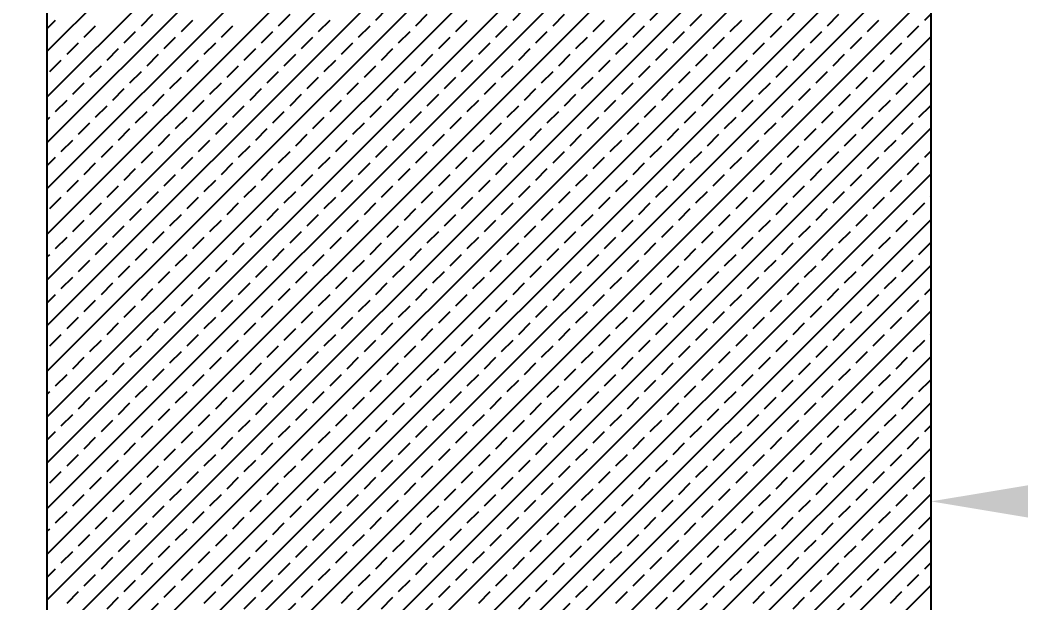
# Model space of a CAD drawing. Header units: millimetres. Extents: x 41784 to 43191, y -4854 to -4504.
# Drawn here: x 42356.5 to 42379.71, y -4720.24 to -4706.72 of the extents above; entities that cross this region are included whole.
import ezdxf

# ---------------------------------------------------------------- set-up
doc = ezdxf.new("R2010")
doc.units = ezdxf.units.MM
doc.header["$MEASUREMENT"] = 0
doc.header["$PDMODE"] = 3
doc.header["$PDSIZE"] = 0.3125
doc.layers.get('Defpoints').update_dxf_attribs({"linetype": 'CONTINUOUS'})
doc.layers.add('Dimension', color=3, linetype='CONTINUOUS', lineweight=5)
doc.layers.add('FPC', color=3, linetype='CONTINUOUS')
doc.layers.add('ITO', color=3, linetype='CONTINUOUS')
doc.styles.add('Arial', font='arial.ttf', dxfattribs={"height": 2.5})
doc.styles.add('STYLE1', font='kaiu.ttf', dxfattribs={"bigfont": 'hztxt.shx'})
doc.dimstyles.new('ISO-25$0', dxfattribs={"dimtxt": 5, "dimasz": 2.5, "dimexe": 0.8, "dimexo": 0.8, "dimtad": 1, "dimzin": 1, "dimdsep": 46, "dimtxsty": 'Arial', "dimcen": 0, "dimclrd": 256, "dimclre": 256, "dimadec": 0, "dimazin": 0, "dimtfac": 1, "dimtofl": 0, "dimtmove": 0, "dimatfit": 3, "dimfxl": 1, "dimtolj": 1, "dimlwd": 13, "dimlwe": 13, "dimarcsym": 0})

# ---------------------------------------------------------------- blocks, each defined once
blk = doc.blocks.new('*D247')
at = {"layer": 'Defpoints', "color": 0}
for p in [(42345.55, -4676.482), (42339.948, -4749.482), (42357.42, -4749.482)]:
    blk.add_point(p, dxfattribs=at)
at = {"layer": 'Dimension', "lineweight": 13}
for p, q in [((42344.925, -4676.482), (42338.698, -4676.482)), ((42339.948, -4678.982), (42339.948, -4746.982)), ((42356.795, -4749.482), (42338.698, -4749.482))]:
    blk.add_line(p, q, dxfattribs=at)
at = {"layer": 'Dimension'}
for points in [[(42339.532, -4678.982), (42340.365, -4678.982), (42339.948, -4676.482)], [(42339.532, -4746.982), (42340.365, -4746.982), (42339.948, -4749.482)]]:
    blk.add_solid(points, dxfattribs=at)
at = {"layer": 'Dimension', "color": 0, "insert": (42336.271, -4712.982), "char_height": 5, "attachment_point": 5, "rotation": 90, "style": 'STYLE1'}
blk.add_mtext('\\A1;73±0,3', dxfattribs=at)
blk = doc.blocks.new('*D248')
at = {"layer": 'Defpoints', "color": 0}
for p in [(42400.99, -4676.482), (42377.62, -4688.582), (42400.99, -4717.882)]:
    blk.add_point(p, dxfattribs=at)
at = {"layer": 'Dimension', "lineweight": 13}
for p, q in [((42400.99, -4677.107), (42400.99, -4719.132)), ((42377.62, -4689.207), (42377.62, -4719.132)), ((42380.12, -4717.882), (42398.49, -4717.882)), ((42400.99, -4717.882), (42435.735, -4717.882))]:
    blk.add_line(p, q, dxfattribs=at)
at = {"layer": 'Dimension'}
for points in [[(42380.12, -4717.466), (42380.12, -4718.299), (42377.62, -4717.882)], [(42398.49, -4717.466), (42398.49, -4718.299), (42400.99, -4717.882)]]:
    blk.add_solid(points, dxfattribs=at)
at = {"layer": 'Dimension', "color": 0, "insert": (42419.613, -4714.205), "char_height": 5, "attachment_point": 5, "style": 'STYLE1'}
blk.add_mtext('\\A1;23,37±0,3', dxfattribs=at)

msp = doc.modelspace()

# ---------------------------------------------------------------- linework, layer by layer
at = {"layer": 'FPC', "color": 30}
msp.add_lwpolyline([(42357.42, -4749.482), (42377.32, -4749.482, 0.414214), (42377.62, -4749.182), (42377.62, -4688.582, -0.414214), (42378.02, -4688.182), (42393.53, -4688.182, 0.414214), (42394.03, -4687.682), (42394.03, -4679.382, 0.414214), (42393.53, -4678.882), (42387.457, -4678.882, -0.414214), (42386.957, -4678.382), (42386.957, -4673.762), (42359.595, -4673.762), (42359.595, -4678.482, -0.414214), (42359.195, -4678.882), (42357.52, -4678.882, 0.414214), (42357.12, -4679.282), (42357.12, -4749.182, 0.414214)], format="xyb", close=True, dxfattribs=at)
at = {"layer": 'ITO', "color": 252, "true_color": 0x939598}
for p, q in [((42357.12, -4708.507), (42386.745, -4678.882)), ((42357.12, -4709.567), (42377.62, -4689.067)), ((42357.12, -4710.628), (42377.62, -4690.128)), ((42357.12, -4711.689), (42377.62, -4691.189)), ((42357.12, -4712.749), (42377.62, -4692.249)), ((42357.12, -4713.81), (42377.62, -4693.31)), ((42357.12, -4714.871), (42377.62, -4694.371)), ((42357.12, -4715.931), (42377.62, -4695.431)), ((42357.12, -4716.992), (42377.62, -4696.492)), ((42357.12, -4707.446), (42367.069, -4697.498)), ((42357.12, -4718.053), (42377.62, -4697.553)), ((42357.12, -4719.113), (42377.62, -4698.613)), ((42357.12, -4720.174), (42377.62, -4699.674)), ((42357.12, -4721.235), (42377.62, -4700.735)), ((42357.12, -4722.295), (42377.62, -4701.795)), ((42357.12, -4723.356), (42377.62, -4702.856)), ((42357.12, -4724.417), (42377.62, -4703.917)), ((42357.12, -4725.477), (42377.62, -4704.977)), ((42357.12, -4726.538), (42377.62, -4706.038)), ((42359.31, -4706.848), (42359.575, -4706.583)), ((42362.492, -4706.848), (42362.757, -4706.583)), ((42364.746, -4706.715), (42365.011, -4706.45)), ((42365.674, -4706.848), (42365.939, -4706.583)), ((42367.928, -4706.715), (42368.193, -4706.45)), ((42368.856, -4706.848), (42369.121, -4706.583)), ((42371.11, -4706.715), (42371.375, -4706.45)), ((42372.038, -4706.848), (42372.303, -4706.583)), ((42374.292, -4706.715), (42374.557, -4706.45)), ((42375.22, -4706.848), (42375.485, -4706.583)), ((42377.474, -4706.715), (42377.62, -4706.568)), ((42357.12, -4706.916), (42357.321, -4706.715)), ((42357.984, -4707.113), (42358.249, -4706.848)), ((42360.238, -4706.98), (42360.503, -4706.715)), ((42361.166, -4707.113), (42361.431, -4706.848)), ((42363.42, -4706.98), (42363.685, -4706.715)), ((42364.348, -4707.113), (42364.613, -4706.848)), ((42366.602, -4706.98), (42366.867, -4706.715)), ((42367.53, -4707.113), (42367.795, -4706.848)), ((42369.784, -4706.98), (42370.049, -4706.715)), ((42370.712, -4707.113), (42370.977, -4706.848)), ((42372.966, -4706.98), (42373.231, -4706.715)), ((42373.894, -4707.113), (42374.159, -4706.848)), ((42376.148, -4706.98), (42376.413, -4706.715)), ((42377.076, -4707.113), (42377.341, -4706.848)), ((42357.12, -4727.599), (42377.62, -4707.099)), ((42358.912, -4707.245), (42359.177, -4706.98)), ((42359.84, -4707.378), (42360.105, -4707.113)), ((42362.094, -4707.245), (42362.359, -4706.98)), ((42363.022, -4707.378), (42363.287, -4707.113)), ((42365.276, -4707.245), (42365.541, -4706.98)), ((42366.204, -4707.378), (42366.469, -4707.113)), ((42368.458, -4707.245), (42368.723, -4706.98)), ((42369.386, -4707.378), (42369.651, -4707.113)), ((42371.64, -4707.245), (42371.905, -4706.98)), ((42372.568, -4707.378), (42372.833, -4707.113)), ((42374.822, -4707.245), (42375.087, -4706.98)), ((42375.75, -4707.378), (42376.015, -4707.113)), ((42357.586, -4707.511), (42357.851, -4707.245)), ((42360.768, -4707.511), (42361.033, -4707.245)), ((42363.95, -4707.511), (42364.215, -4707.245)), ((42367.132, -4707.511), (42367.397, -4707.245)), ((42370.314, -4707.511), (42370.579, -4707.245)), ((42373.496, -4707.511), (42373.761, -4707.245)), ((42376.678, -4707.511), (42376.943, -4707.245)), ((42358.514, -4707.643), (42358.779, -4707.378)), ((42359.442, -4707.776), (42359.707, -4707.511)), ((42361.696, -4707.643), (42361.961, -4707.378)), ((42362.624, -4707.776), (42362.889, -4707.511)), ((42364.878, -4707.643), (42365.143, -4707.378)), ((42365.806, -4707.776), (42366.071, -4707.511)), ((42368.06, -4707.643), (42368.325, -4707.378)), ((42368.988, -4707.776), (42369.253, -4707.511)), ((42371.242, -4707.643), (42371.507, -4707.378)), ((42372.17, -4707.776), (42372.435, -4707.511)), ((42374.424, -4707.643), (42374.689, -4707.378)), ((42375.352, -4707.776), (42375.617, -4707.511)), ((42357.188, -4707.908), (42357.454, -4707.643)), ((42358.116, -4708.041), (42358.382, -4707.776)), ((42360.37, -4707.908), (42360.636, -4707.643)), ((42361.298, -4708.041), (42361.564, -4707.776)), ((42363.552, -4707.908), (42363.818, -4707.643)), ((42364.48, -4708.041), (42364.746, -4707.776)), ((42366.734, -4707.908), (42366.999, -4707.643)), ((42367.662, -4708.041), (42367.928, -4707.776)), ((42369.916, -4707.908), (42370.181, -4707.643)), ((42370.844, -4708.041), (42371.11, -4707.776)), ((42373.098, -4707.908), (42373.363, -4707.643)), ((42374.026, -4708.041), (42374.292, -4707.776)), ((42376.28, -4707.908), (42376.545, -4707.643)), ((42377.208, -4708.041), (42377.474, -4707.776)), ((42377.606, -4707.643), (42377.62, -4707.629)), ((42359.045, -4708.174), (42359.31, -4707.908)), ((42359.973, -4708.306), (42360.238, -4708.041)), ((42362.227, -4708.174), (42362.492, -4707.908)), ((42363.155, -4708.306), (42363.42, -4708.041)), ((42365.409, -4708.174), (42365.674, -4707.908)), ((42366.337, -4708.306), (42366.602, -4708.041)), ((42368.59, -4708.174), (42368.856, -4707.908)), ((42369.519, -4708.306), (42369.784, -4708.041)), ((42371.772, -4708.174), (42372.038, -4707.908)), ((42372.701, -4708.306), (42372.966, -4708.041)), ((42374.954, -4708.174), (42375.22, -4707.908)), ((42375.883, -4708.306), (42376.148, -4708.041)), ((42357.12, -4728.659), (42377.62, -4708.159)), ((42357.719, -4708.439), (42357.984, -4708.174)), ((42360.901, -4708.439), (42361.166, -4708.174)), ((42364.083, -4708.439), (42364.348, -4708.174)), ((42367.265, -4708.439), (42367.53, -4708.174)), ((42370.447, -4708.439), (42370.712, -4708.174)), ((42373.629, -4708.439), (42373.894, -4708.174)), ((42376.811, -4708.439), (42377.076, -4708.174)), ((42358.647, -4708.571), (42358.912, -4708.306)), ((42359.575, -4708.704), (42359.84, -4708.439)), ((42361.829, -4708.571), (42362.094, -4708.306)), ((42362.757, -4708.704), (42363.022, -4708.439)), ((42365.011, -4708.571), (42365.276, -4708.306)), ((42365.939, -4708.704), (42366.204, -4708.439)), ((42368.193, -4708.571), (42368.458, -4708.306)), ((42369.121, -4708.704), (42369.386, -4708.439)), ((42371.375, -4708.571), (42371.64, -4708.306)), ((42372.303, -4708.704), (42372.568, -4708.439)), ((42374.557, -4708.571), (42374.822, -4708.306)), ((42375.485, -4708.704), (42375.75, -4708.439)), ((42357.321, -4708.836), (42357.586, -4708.571)), ((42358.249, -4708.969), (42358.514, -4708.704)), ((42360.503, -4708.836), (42360.768, -4708.571)), ((42361.431, -4708.969), (42361.696, -4708.704)), ((42363.685, -4708.836), (42363.95, -4708.571)), ((42364.613, -4708.969), (42364.878, -4708.704)), ((42366.867, -4708.836), (42367.132, -4708.571)), ((42367.795, -4708.969), (42368.06, -4708.704)), ((42370.049, -4708.836), (42370.314, -4708.571)), ((42370.977, -4708.969), (42371.242, -4708.704)), ((42373.231, -4708.836), (42373.496, -4708.571)), ((42374.159, -4708.969), (42374.424, -4708.704)), ((42376.413, -4708.836), (42376.678, -4708.571)), ((42377.341, -4708.969), (42377.606, -4708.704)), ((42357.12, -4709.037), (42357.188, -4708.969)), ((42359.177, -4709.102), (42359.442, -4708.836)), ((42360.105, -4709.234), (42360.37, -4708.969)), ((42362.359, -4709.102), (42362.624, -4708.836)), ((42363.287, -4709.234), (42363.552, -4708.969)), ((42365.541, -4709.102), (42365.806, -4708.836)), ((42366.469, -4709.234), (42366.734, -4708.969)), ((42368.723, -4709.102), (42368.988, -4708.836)), ((42369.651, -4709.234), (42369.916, -4708.969)), ((42371.905, -4709.102), (42372.17, -4708.836)), ((42372.833, -4709.234), (42373.098, -4708.969)), ((42375.087, -4709.102), (42375.352, -4708.836)), ((42376.015, -4709.234), (42376.28, -4708.969)), ((42357.851, -4709.367), (42358.116, -4709.102)), ((42361.033, -4709.367), (42361.298, -4709.102)), ((42364.215, -4709.367), (42364.48, -4709.102)), ((42367.397, -4709.367), (42367.662, -4709.102)), ((42370.579, -4709.367), (42370.844, -4709.102)), ((42373.761, -4709.367), (42374.026, -4709.102)), ((42376.943, -4709.367), (42377.208, -4709.102)), ((42357.12, -4729.72), (42377.62, -4709.22)), ((42358.779, -4709.499), (42359.045, -4709.234)), ((42359.707, -4709.632), (42359.973, -4709.367)), ((42361.961, -4709.499), (42362.227, -4709.234)), ((42362.889, -4709.632), (42363.155, -4709.367)), ((42365.143, -4709.499), (42365.409, -4709.234)), ((42366.071, -4709.632), (42366.337, -4709.367)), ((42368.325, -4709.499), (42368.59, -4709.234)), ((42369.253, -4709.632), (42369.519, -4709.367)), ((42371.507, -4709.499), (42371.772, -4709.234)), ((42372.435, -4709.632), (42372.701, -4709.367)), ((42374.689, -4709.499), (42374.954, -4709.234)), ((42375.617, -4709.632), (42375.883, -4709.367)), ((42357.454, -4709.765), (42357.719, -4709.499)), ((42358.382, -4709.897), (42358.647, -4709.632)), ((42360.636, -4709.765), (42360.901, -4709.499)), ((42361.564, -4709.897), (42361.829, -4709.632)), ((42363.818, -4709.765), (42364.083, -4709.499)), ((42364.746, -4709.897), (42365.011, -4709.632)), ((42366.999, -4709.765), (42367.265, -4709.499)), ((42367.928, -4709.897), (42368.193, -4709.632)), ((42370.181, -4709.765), (42370.447, -4709.499)), ((42371.11, -4709.897), (42371.375, -4709.632)), ((42373.363, -4709.765), (42373.629, -4709.499)), ((42374.292, -4709.897), (42374.557, -4709.632)), ((42376.545, -4709.765), (42376.811, -4709.499)), ((42357.12, -4710.098), (42357.321, -4709.897)), ((42359.31, -4710.03), (42359.575, -4709.765)), ((42360.238, -4710.162), (42360.503, -4709.897)), ((42362.492, -4710.03), (42362.757, -4709.765)), ((42363.42, -4710.162), (42363.685, -4709.897)), ((42365.674, -4710.03), (42365.939, -4709.765)), ((42366.602, -4710.162), (42366.867, -4709.897)), ((42368.856, -4710.03), (42369.121, -4709.765)), ((42369.784, -4710.162), (42370.049, -4709.897)), ((42372.038, -4710.03), (42372.303, -4709.765)), ((42372.966, -4710.162), (42373.231, -4709.897)), ((42375.22, -4710.03), (42375.485, -4709.765)), ((42376.148, -4710.162), (42376.413, -4709.897)), ((42377.474, -4709.897), (42377.62, -4709.75)), ((42357.984, -4710.295), (42358.249, -4710.03)), ((42361.166, -4710.295), (42361.431, -4710.03)), ((42364.348, -4710.295), (42364.613, -4710.03)), ((42367.53, -4710.295), (42367.795, -4710.03)), ((42370.712, -4710.295), (42370.977, -4710.03)), ((42373.894, -4710.295), (42374.159, -4710.03)), ((42377.076, -4710.295), (42377.341, -4710.03)), ((42357.12, -4730.781), (42377.62, -4710.281)), ((42358.912, -4710.427), (42359.177, -4710.162)), ((42359.84, -4710.56), (42360.105, -4710.295)), ((42362.094, -4710.427), (42362.359, -4710.162)), ((42363.022, -4710.56), (42363.287, -4710.295)), ((42365.276, -4710.427), (42365.541, -4710.162)), ((42366.204, -4710.56), (42366.469, -4710.295)), ((42368.458, -4710.427), (42368.723, -4710.162)), ((42369.386, -4710.56), (42369.651, -4710.295)), ((42371.64, -4710.427), (42371.905, -4710.162)), ((42372.568, -4710.56), (42372.833, -4710.295)), ((42374.822, -4710.427), (42375.087, -4710.162)), ((42375.75, -4710.56), (42376.015, -4710.295)), ((42357.586, -4710.693), (42357.851, -4710.427)), ((42358.514, -4710.825), (42358.779, -4710.56)), ((42360.768, -4710.693), (42361.033, -4710.427)), ((42361.696, -4710.825), (42361.961, -4710.56)), ((42363.95, -4710.693), (42364.215, -4710.427)), ((42364.878, -4710.825), (42365.143, -4710.56)), ((42367.132, -4710.693), (42367.397, -4710.427)), ((42368.06, -4710.825), (42368.325, -4710.56)), ((42370.314, -4710.693), (42370.579, -4710.427)), ((42371.242, -4710.825), (42371.507, -4710.56)), ((42373.496, -4710.693), (42373.761, -4710.427)), ((42374.424, -4710.825), (42374.689, -4710.56)), ((42376.678, -4710.693), (42376.943, -4710.427)), ((42357.188, -4711.09), (42357.454, -4710.825)), ((42359.442, -4710.958), (42359.707, -4710.693)), ((42360.37, -4711.09), (42360.636, -4710.825)), ((42362.624, -4710.958), (42362.889, -4710.693)), ((42363.552, -4711.09), (42363.818, -4710.825)), ((42365.806, -4710.958), (42366.071, -4710.693)), ((42366.734, -4711.09), (42366.999, -4710.825)), ((42368.988, -4710.958), (42369.253, -4710.693)), ((42369.916, -4711.09), (42370.181, -4710.825)), ((42372.17, -4710.958), (42372.435, -4710.693)), ((42373.098, -4711.09), (42373.363, -4710.825)), ((42375.352, -4710.958), (42375.617, -4710.693)), ((42376.28, -4711.09), (42376.545, -4710.825)), ((42377.606, -4710.825), (42377.62, -4710.811)), ((42358.116, -4711.223), (42358.382, -4710.958)), ((42361.298, -4711.223), (42361.564, -4710.958)), ((42364.48, -4711.223), (42364.746, -4710.958)), ((42367.662, -4711.223), (42367.928, -4710.958)), ((42370.844, -4711.223), (42371.11, -4710.958)), ((42374.026, -4711.223), (42374.292, -4710.958)), ((42377.208, -4711.223), (42377.474, -4710.958)), ((42359.045, -4711.355), (42359.31, -4711.09)), ((42359.973, -4711.488), (42360.238, -4711.223)), ((42362.227, -4711.355), (42362.492, -4711.09)), ((42363.155, -4711.488), (42363.42, -4711.223)), ((42365.409, -4711.355), (42365.674, -4711.09)), ((42366.337, -4711.488), (42366.602, -4711.223)), ((42368.59, -4711.355), (42368.856, -4711.09)), ((42369.519, -4711.488), (42369.784, -4711.223)), ((42371.772, -4711.355), (42372.038, -4711.09)), ((42372.701, -4711.488), (42372.966, -4711.223)), ((42374.954, -4711.355), (42375.22, -4711.09)), ((42375.883, -4711.488), (42376.148, -4711.223)), ((42357.12, -4731.841), (42377.62, -4711.341)), ((42357.719, -4711.621), (42357.984, -4711.355)), ((42358.647, -4711.753), (42358.912, -4711.488)), ((42360.901, -4711.621), (42361.166, -4711.355)), ((42361.829, -4711.753), (42362.094, -4711.488)), ((42364.083, -4711.621), (42364.348, -4711.355)), ((42365.011, -4711.753), (42365.276, -4711.488)), ((42367.265, -4711.621), (42367.53, -4711.355)), ((42368.193, -4711.753), (42368.458, -4711.488)), ((42370.447, -4711.621), (42370.712, -4711.355)), ((42371.375, -4711.753), (42371.64, -4711.488)), ((42373.629, -4711.621), (42373.894, -4711.355)), ((42374.557, -4711.753), (42374.822, -4711.488)), ((42376.811, -4711.621), (42377.076, -4711.355)), ((42357.321, -4712.018), (42357.586, -4711.753)), ((42359.575, -4711.886), (42359.84, -4711.621)), ((42360.503, -4712.018), (42360.768, -4711.753)), ((42362.757, -4711.886), (42363.022, -4711.621)), ((42363.685, -4712.018), (42363.95, -4711.753)), ((42365.939, -4711.886), (42366.204, -4711.621)), ((42366.867, -4712.018), (42367.132, -4711.753)), ((42369.121, -4711.886), (42369.386, -4711.621)), ((42370.049, -4712.018), (42370.314, -4711.753)), ((42372.303, -4711.886), (42372.568, -4711.621)), ((42373.231, -4712.018), (42373.496, -4711.753)), ((42375.485, -4711.886), (42375.75, -4711.621)), ((42376.413, -4712.018), (42376.678, -4711.753)), ((42358.249, -4712.151), (42358.514, -4711.886)), ((42361.431, -4712.151), (42361.696, -4711.886)), ((42364.613, -4712.151), (42364.878, -4711.886)), ((42367.795, -4712.151), (42368.06, -4711.886)), ((42370.977, -4712.151), (42371.242, -4711.886)), ((42374.159, -4712.151), (42374.424, -4711.886)), ((42377.341, -4712.151), (42377.606, -4711.886)), ((42357.12, -4712.219), (42357.188, -4712.151)), ((42359.177, -4712.284), (42359.442, -4712.018)), ((42360.105, -4712.416), (42360.37, -4712.151)), ((42362.359, -4712.284), (42362.624, -4712.018)), ((42363.287, -4712.416), (42363.552, -4712.151)), ((42365.541, -4712.284), (42365.806, -4712.018)), ((42366.469, -4712.416), (42366.734, -4712.151)), ((42368.723, -4712.284), (42368.988, -4712.018)), ((42369.651, -4712.416), (42369.916, -4712.151)), ((42371.905, -4712.284), (42372.17, -4712.018)), ((42372.833, -4712.416), (42373.098, -4712.151)), ((42375.087, -4712.284), (42375.352, -4712.018)), ((42376.015, -4712.416), (42376.28, -4712.151)), ((42357.12, -4732.902), (42377.62, -4712.402)), ((42357.851, -4712.549), (42358.116, -4712.284)), ((42358.779, -4712.681), (42359.045, -4712.416)), ((42361.033, -4712.549), (42361.298, -4712.284)), ((42361.961, -4712.681), (42362.227, -4712.416)), ((42364.215, -4712.549), (42364.48, -4712.284)), ((42365.143, -4712.681), (42365.409, -4712.416)), ((42367.397, -4712.549), (42367.662, -4712.284)), ((42368.325, -4712.681), (42368.59, -4712.416)), ((42370.579, -4712.549), (42370.844, -4712.284)), ((42371.507, -4712.681), (42371.772, -4712.416)), ((42373.761, -4712.549), (42374.026, -4712.284)), ((42374.689, -4712.681), (42374.954, -4712.416)), ((42376.943, -4712.549), (42377.208, -4712.284)), ((42357.454, -4712.946), (42357.719, -4712.681)), ((42359.707, -4712.814), (42359.973, -4712.549)), ((42360.636, -4712.946), (42360.901, -4712.681)), ((42362.889, -4712.814), (42363.155, -4712.549)), ((42363.818, -4712.946), (42364.083, -4712.681)), ((42366.071, -4712.814), (42366.337, -4712.549)), ((42366.999, -4712.946), (42367.265, -4712.681)), ((42369.253, -4712.814), (42369.519, -4712.549)), ((42370.181, -4712.946), (42370.447, -4712.681)), ((42372.435, -4712.814), (42372.701, -4712.549)), ((42373.363, -4712.946), (42373.629, -4712.681)), ((42375.617, -4712.814), (42375.883, -4712.549)), ((42376.545, -4712.946), (42376.811, -4712.681)), ((42358.382, -4713.079), (42358.647, -4712.814)), ((42361.564, -4713.079), (42361.829, -4712.814)), ((42364.746, -4713.079), (42365.011, -4712.814)), ((42367.928, -4713.079), (42368.193, -4712.814)), ((42371.11, -4713.079), (42371.375, -4712.814)), ((42374.292, -4713.079), (42374.557, -4712.814)), ((42357.12, -4713.28), (42357.321, -4713.079)), ((42359.31, -4713.212), (42359.575, -4712.946)), ((42360.238, -4713.344), (42360.503, -4713.079)), ((42362.492, -4713.212), (42362.757, -4712.946)), ((42363.42, -4713.344), (42363.685, -4713.079)), ((42365.674, -4713.212), (42365.939, -4712.946)), ((42366.602, -4713.344), (42366.867, -4713.079)), ((42368.856, -4713.212), (42369.121, -4712.946)), ((42369.784, -4713.344), (42370.049, -4713.079)), ((42372.038, -4713.212), (42372.303, -4712.946)), ((42372.966, -4713.344), (42373.231, -4713.079)), ((42375.22, -4713.212), (42375.485, -4712.946)), ((42376.148, -4713.344), (42376.413, -4713.079)), ((42377.474, -4713.079), (42377.62, -4712.932)), ((42357.984, -4713.477), (42358.249, -4713.212)), ((42358.912, -4713.609), (42359.177, -4713.344)), ((42361.166, -4713.477), (42361.431, -4713.212)), ((42362.094, -4713.609), (42362.359, -4713.344)), ((42364.348, -4713.477), (42364.613, -4713.212)), ((42365.276, -4713.609), (42365.541, -4713.344)), ((42367.53, -4713.477), (42367.795, -4713.212)), ((42368.458, -4713.609), (42368.723, -4713.344)), ((42370.712, -4713.477), (42370.977, -4713.212)), ((42371.64, -4713.609), (42371.905, -4713.344)), ((42373.894, -4713.477), (42374.159, -4713.212)), ((42374.822, -4713.609), (42375.087, -4713.344)), ((42377.076, -4713.477), (42377.341, -4713.212)), ((42357.12, -4733.963), (42377.62, -4713.463)), ((42357.586, -4713.875), (42357.851, -4713.609)), ((42359.84, -4713.742), (42360.105, -4713.477)), ((42360.768, -4713.875), (42361.033, -4713.609)), ((42363.022, -4713.742), (42363.287, -4713.477)), ((42363.95, -4713.875), (42364.215, -4713.609)), ((42366.204, -4713.742), (42366.469, -4713.477)), ((42367.132, -4713.875), (42367.397, -4713.609)), ((42369.386, -4713.742), (42369.651, -4713.477)), ((42370.314, -4713.875), (42370.579, -4713.609)), ((42372.568, -4713.742), (42372.833, -4713.477)), ((42373.496, -4713.875), (42373.761, -4713.609)), ((42375.75, -4713.742), (42376.015, -4713.477)), ((42376.678, -4713.875), (42376.943, -4713.609)), ((42358.514, -4714.007), (42358.779, -4713.742)), ((42361.696, -4714.007), (42361.961, -4713.742)), ((42364.878, -4714.007), (42365.143, -4713.742)), ((42368.06, -4714.007), (42368.325, -4713.742)), ((42371.242, -4714.007), (42371.507, -4713.742)), ((42374.424, -4714.007), (42374.689, -4713.742)), ((42357.188, -4714.272), (42357.454, -4714.007)), ((42359.442, -4714.14), (42359.707, -4713.875)), ((42360.37, -4714.272), (42360.636, -4714.007)), ((42362.624, -4714.14), (42362.889, -4713.875)), ((42363.552, -4714.272), (42363.818, -4714.007)), ((42365.806, -4714.14), (42366.071, -4713.875)), ((42366.734, -4714.272), (42366.999, -4714.007)), ((42368.988, -4714.14), (42369.253, -4713.875)), ((42369.916, -4714.272), (42370.181, -4714.007)), ((42372.17, -4714.14), (42372.435, -4713.875)), ((42373.098, -4714.272), (42373.363, -4714.007)), ((42375.352, -4714.14), (42375.617, -4713.875)), ((42376.28, -4714.272), (42376.545, -4714.007)), ((42377.606, -4714.007), (42377.62, -4713.993)), ((42358.116, -4714.405), (42358.382, -4714.14)), ((42359.045, -4714.537), (42359.31, -4714.272)), ((42361.298, -4714.405), (42361.564, -4714.14)), ((42362.227, -4714.537), (42362.492, -4714.272)), ((42364.48, -4714.405), (42364.746, -4714.14)), ((42365.409, -4714.537), (42365.674, -4714.272)), ((42367.662, -4714.405), (42367.928, -4714.14)), ((42368.59, -4714.537), (42368.856, -4714.272)), ((42370.844, -4714.405), (42371.11, -4714.14)), ((42371.772, -4714.537), (42372.038, -4714.272)), ((42374.026, -4714.405), (42374.292, -4714.14)), ((42374.954, -4714.537), (42375.22, -4714.272)), ((42377.208, -4714.405), (42377.474, -4714.14)), ((42357.12, -4735.023), (42377.62, -4714.523)), ((42357.719, -4714.803), (42357.984, -4714.537)), ((42359.973, -4714.67), (42360.238, -4714.405)), ((42360.901, -4714.803), (42361.166, -4714.537)), ((42363.155, -4714.67), (42363.42, -4714.405)), ((42364.083, -4714.803), (42364.348, -4714.537)), ((42366.337, -4714.67), (42366.602, -4714.405)), ((42367.265, -4714.803), (42367.53, -4714.537)), ((42369.519, -4714.67), (42369.784, -4714.405)), ((42370.447, -4714.803), (42370.712, -4714.537)), ((42372.701, -4714.67), (42372.966, -4714.405)), ((42373.629, -4714.803), (42373.894, -4714.537)), ((42375.883, -4714.67), (42376.148, -4714.405)), ((42376.811, -4714.803), (42377.076, -4714.537)), ((42358.647, -4714.935), (42358.912, -4714.67)), ((42361.829, -4714.935), (42362.094, -4714.67)), ((42365.011, -4714.935), (42365.276, -4714.67)), ((42368.193, -4714.935), (42368.458, -4714.67)), ((42371.375, -4714.935), (42371.64, -4714.67)), ((42374.557, -4714.935), (42374.822, -4714.67)), ((42357.321, -4715.2), (42357.586, -4714.935)), ((42359.575, -4715.068), (42359.84, -4714.803)), ((42360.503, -4715.2), (42360.768, -4714.935)), ((42362.757, -4715.068), (42363.022, -4714.803)), ((42363.685, -4715.2), (42363.95, -4714.935)), ((42365.939, -4715.068), (42366.204, -4714.803)), ((42366.867, -4715.2), (42367.132, -4714.935)), ((42369.121, -4715.068), (42369.386, -4714.803)), ((42370.049, -4715.2), (42370.314, -4714.935)), ((42372.303, -4715.068), (42372.568, -4714.803)), ((42373.231, -4715.2), (42373.496, -4714.935)), ((42375.485, -4715.068), (42375.75, -4714.803)), ((42376.413, -4715.2), (42376.678, -4714.935)), ((42358.249, -4715.333), (42358.514, -4715.068)), ((42359.177, -4715.466), (42359.442, -4715.2)), ((42361.431, -4715.333), (42361.696, -4715.068)), ((42362.359, -4715.466), (42362.624, -4715.2)), ((42364.613, -4715.333), (42364.878, -4715.068)), ((42365.541, -4715.466), (42365.806, -4715.2)), ((42367.795, -4715.333), (42368.06, -4715.068)), ((42368.723, -4715.466), (42368.988, -4715.2)), ((42370.977, -4715.333), (42371.242, -4715.068)), ((42371.905, -4715.466), (42372.17, -4715.2)), ((42374.159, -4715.333), (42374.424, -4715.068)), ((42375.087, -4715.466), (42375.352, -4715.2)), ((42377.341, -4715.333), (42377.606, -4715.068)), ((42357.12, -4715.401), (42357.188, -4715.333)), ((42357.851, -4715.731), (42358.116, -4715.466)), ((42360.105, -4715.598), (42360.37, -4715.333)), ((42361.033, -4715.731), (42361.298, -4715.466)), ((42363.287, -4715.598), (42363.552, -4715.333)), ((42364.215, -4715.731), (42364.48, -4715.466)), ((42366.469, -4715.598), (42366.734, -4715.333)), ((42367.397, -4715.731), (42367.662, -4715.466)), ((42369.651, -4715.598), (42369.916, -4715.333)), ((42370.579, -4715.731), (42370.844, -4715.466)), ((42372.833, -4715.598), (42373.098, -4715.333)), ((42373.761, -4715.731), (42374.026, -4715.466)), ((42376.015, -4715.598), (42376.28, -4715.333)), ((42376.943, -4715.731), (42377.208, -4715.466)), ((42357.12, -4736.084), (42377.62, -4715.584)), ((42358.779, -4715.863), (42359.045, -4715.598)), ((42361.961, -4715.863), (42362.227, -4715.598)), ((42365.143, -4715.863), (42365.409, -4715.598)), ((42368.325, -4715.863), (42368.59, -4715.598)), ((42371.507, -4715.863), (42371.772, -4715.598)), ((42374.689, -4715.863), (42374.954, -4715.598)), ((42357.454, -4716.128), (42357.719, -4715.863)), ((42359.707, -4715.996), (42359.973, -4715.731)), ((42360.636, -4716.128), (42360.901, -4715.863)), ((42362.889, -4715.996), (42363.155, -4715.731)), ((42363.818, -4716.128), (42364.083, -4715.863)), ((42366.071, -4715.996), (42366.337, -4715.731)), ((42366.999, -4716.128), (42367.265, -4715.863)), ((42369.253, -4715.996), (42369.519, -4715.731)), ((42370.181, -4716.128), (42370.447, -4715.863)), ((42372.435, -4715.996), (42372.701, -4715.731)), ((42373.363, -4716.128), (42373.629, -4715.863)), ((42375.617, -4715.996), (42375.883, -4715.731)), ((42376.545, -4716.128), (42376.811, -4715.863)), ((42358.382, -4716.261), (42358.647, -4715.996)), ((42359.31, -4716.394), (42359.575, -4716.128)), ((42361.564, -4716.261), (42361.829, -4715.996)), ((42362.492, -4716.394), (42362.757, -4716.128)), ((42364.746, -4716.261), (42365.011, -4715.996)), ((42365.674, -4716.394), (42365.939, -4716.128)), ((42367.928, -4716.261), (42368.193, -4715.996)), ((42368.856, -4716.394), (42369.121, -4716.128)), ((42371.11, -4716.261), (42371.375, -4715.996)), ((42372.038, -4716.394), (42372.303, -4716.128)), ((42374.292, -4716.261), (42374.557, -4715.996)), ((42375.22, -4716.394), (42375.485, -4716.128)), ((42377.474, -4716.261), (42377.62, -4716.114)), ((42357.12, -4716.462), (42357.321, -4716.261)), ((42357.984, -4716.659), (42358.249, -4716.394)), ((42360.238, -4716.526), (42360.503, -4716.261)), ((42361.166, -4716.659), (42361.431, -4716.394)), ((42363.42, -4716.526), (42363.685, -4716.261)), ((42364.348, -4716.659), (42364.613, -4716.394)), ((42366.602, -4716.526), (42366.867, -4716.261)), ((42367.53, -4716.659), (42367.795, -4716.394)), ((42369.784, -4716.526), (42370.049, -4716.261)), ((42370.712, -4716.659), (42370.977, -4716.394)), ((42372.966, -4716.526), (42373.231, -4716.261)), ((42373.894, -4716.659), (42374.159, -4716.394)), ((42376.148, -4716.526), (42376.413, -4716.261)), ((42377.076, -4716.659), (42377.341, -4716.394)), ((42358.912, -4716.791), (42359.177, -4716.526)), ((42362.094, -4716.791), (42362.359, -4716.526)), ((42365.276, -4716.791), (42365.541, -4716.526)), ((42368.458, -4716.791), (42368.723, -4716.526)), ((42371.64, -4716.791), (42371.905, -4716.526)), ((42374.822, -4716.791), (42375.087, -4716.526)), ((42357.12, -4737.145), (42377.62, -4716.645)), ((42357.586, -4717.057), (42357.851, -4716.791)), ((42359.84, -4716.924), (42360.105, -4716.659)), ((42360.768, -4717.057), (42361.033, -4716.791)), ((42363.022, -4716.924), (42363.287, -4716.659)), ((42363.95, -4717.057), (42364.215, -4716.791)), ((42366.204, -4716.924), (42366.469, -4716.659)), ((42367.132, -4717.057), (42367.397, -4716.791)), ((42369.386, -4716.924), (42369.651, -4716.659)), ((42370.314, -4717.057), (42370.579, -4716.791)), ((42372.568, -4716.924), (42372.833, -4716.659)), ((42373.496, -4717.057), (42373.761, -4716.791)), ((42375.75, -4716.924), (42376.015, -4716.659)), ((42376.678, -4717.057), (42376.943, -4716.791)), ((42358.514, -4717.189), (42358.779, -4716.924)), ((42359.442, -4717.322), (42359.707, -4717.057)), ((42361.696, -4717.189), (42361.961, -4716.924)), ((42362.624, -4717.322), (42362.889, -4717.057)), ((42364.878, -4717.189), (42365.143, -4716.924)), ((42365.806, -4717.322), (42366.071, -4717.057)), ((42368.06, -4717.189), (42368.325, -4716.924)), ((42368.988, -4717.322), (42369.253, -4717.057)), ((42371.242, -4717.189), (42371.507, -4716.924)), ((42372.17, -4717.322), (42372.435, -4717.057)), ((42374.424, -4717.189), (42374.689, -4716.924)), ((42375.352, -4717.322), (42375.617, -4717.057)), ((42357.188, -4717.454), (42357.454, -4717.189)), ((42358.116, -4717.587), (42358.382, -4717.322)), ((42360.37, -4717.454), (42360.636, -4717.189)), ((42361.298, -4717.587), (42361.564, -4717.322)), ((42363.552, -4717.454), (42363.818, -4717.189)), ((42364.48, -4717.587), (42364.746, -4717.322)), ((42366.734, -4717.454), (42366.999, -4717.189)), ((42367.662, -4717.587), (42367.928, -4717.322)), ((42369.916, -4717.454), (42370.181, -4717.189)), ((42370.844, -4717.587), (42371.11, -4717.322)), ((42373.098, -4717.454), (42373.363, -4717.189)), ((42374.026, -4717.587), (42374.292, -4717.322)), ((42376.28, -4717.454), (42376.545, -4717.189)), ((42377.208, -4717.587), (42377.474, -4717.322)), ((42377.606, -4717.189), (42377.62, -4717.175)), ((42359.045, -4717.719), (42359.31, -4717.454)), ((42362.227, -4717.719), (42362.492, -4717.454)), ((42365.409, -4717.719), (42365.674, -4717.454)), ((42368.59, -4717.719), (42368.856, -4717.454)), ((42371.772, -4717.719), (42372.038, -4717.454)), ((42374.954, -4717.719), (42375.22, -4717.454)), ((42357.12, -4738.205), (42377.62, -4717.705)), ((42357.719, -4717.985), (42357.984, -4717.719)), ((42359.973, -4717.852), (42360.238, -4717.587)), ((42360.901, -4717.985), (42361.166, -4717.719)), ((42363.155, -4717.852), (42363.42, -4717.587)), ((42364.083, -4717.985), (42364.348, -4717.719)), ((42366.337, -4717.852), (42366.602, -4717.587)), ((42367.265, -4717.985), (42367.53, -4717.719)), ((42369.519, -4717.852), (42369.784, -4717.587)), ((42370.447, -4717.985), (42370.712, -4717.719)), ((42372.701, -4717.852), (42372.966, -4717.587)), ((42373.629, -4717.985), (42373.894, -4717.719)), ((42375.883, -4717.852), (42376.148, -4717.587)), ((42376.811, -4717.985), (42377.076, -4717.719)), ((42358.647, -4718.117), (42358.912, -4717.852)), ((42359.575, -4718.25), (42359.84, -4717.985)), ((42361.829, -4718.117), (42362.094, -4717.852)), ((42362.757, -4718.25), (42363.022, -4717.985)), ((42365.011, -4718.117), (42365.276, -4717.852)), ((42365.939, -4718.25), (42366.204, -4717.985)), ((42368.193, -4718.117), (42368.458, -4717.852)), ((42369.121, -4718.25), (42369.386, -4717.985)), ((42371.375, -4718.117), (42371.64, -4717.852)), ((42372.303, -4718.25), (42372.568, -4717.985)), ((42374.557, -4718.117), (42374.822, -4717.852)), ((42375.485, -4718.25), (42375.75, -4717.985)), ((42357.321, -4718.382), (42357.586, -4718.117)), ((42358.249, -4718.515), (42358.514, -4718.25)), ((42360.503, -4718.382), (42360.768, -4718.117)), ((42361.431, -4718.515), (42361.696, -4718.25)), ((42363.685, -4718.382), (42363.95, -4718.117)), ((42364.613, -4718.515), (42364.878, -4718.25)), ((42366.867, -4718.382), (42367.132, -4718.117)), ((42367.795, -4718.515), (42368.06, -4718.25)), ((42370.049, -4718.382), (42370.314, -4718.117)), ((42370.977, -4718.515), (42371.242, -4718.25)), ((42373.231, -4718.382), (42373.496, -4718.117)), ((42374.159, -4718.515), (42374.424, -4718.25)), ((42376.413, -4718.382), (42376.678, -4718.117)), ((42377.341, -4718.515), (42377.606, -4718.25)), ((42359.177, -4718.648), (42359.442, -4718.382)), ((42362.359, -4718.648), (42362.624, -4718.382)), ((42365.541, -4718.648), (42365.806, -4718.382)), ((42368.723, -4718.648), (42368.988, -4718.382)), ((42371.905, -4718.648), (42372.17, -4718.382)), ((42375.087, -4718.648), (42375.352, -4718.382)), ((42357.12, -4718.583), (42357.188, -4718.515)), ((42357.851, -4718.913), (42358.116, -4718.648)), ((42360.105, -4718.78), (42360.37, -4718.515)), ((42361.033, -4718.913), (42361.298, -4718.648)), ((42363.287, -4718.78), (42363.552, -4718.515)), ((42364.215, -4718.913), (42364.48, -4718.648)), ((42366.469, -4718.78), (42366.734, -4718.515)), ((42367.397, -4718.913), (42367.662, -4718.648)), ((42369.651, -4718.78), (42369.916, -4718.515)), ((42370.579, -4718.913), (42370.844, -4718.648)), ((42372.833, -4718.78), (42373.098, -4718.515)), ((42373.761, -4718.913), (42374.026, -4718.648)), ((42376.015, -4718.78), (42376.28, -4718.515)), ((42376.943, -4718.913), (42377.208, -4718.648)), ((42357.12, -4739.266), (42377.62, -4718.766)), ((42358.779, -4719.045), (42359.045, -4718.78)), ((42359.707, -4719.178), (42359.973, -4718.913)), ((42361.961, -4719.045), (42362.227, -4718.78)), ((42362.889, -4719.178), (42363.155, -4718.913)), ((42365.143, -4719.045), (42365.409, -4718.78)), ((42366.071, -4719.178), (42366.337, -4718.913)), ((42368.325, -4719.045), (42368.59, -4718.78)), ((42369.253, -4719.178), (42369.519, -4718.913)), ((42371.507, -4719.045), (42371.772, -4718.78)), ((42372.435, -4719.178), (42372.701, -4718.913)), ((42374.689, -4719.045), (42374.954, -4718.78)), ((42375.617, -4719.178), (42375.883, -4718.913)), ((42357.454, -4719.31), (42357.719, -4719.045)), ((42358.382, -4719.443), (42358.647, -4719.178)), ((42360.636, -4719.31), (42360.901, -4719.045)), ((42361.564, -4719.443), (42361.829, -4719.178)), ((42363.818, -4719.31), (42364.083, -4719.045)), ((42364.746, -4719.443), (42365.011, -4719.178)), ((42366.999, -4719.31), (42367.265, -4719.045)), ((42367.928, -4719.443), (42368.193, -4719.178)), ((42370.181, -4719.31), (42370.447, -4719.045)), ((42371.11, -4719.443), (42371.375, -4719.178)), ((42373.363, -4719.31), (42373.629, -4719.045)), ((42374.292, -4719.443), (42374.557, -4719.178)), ((42376.545, -4719.31), (42376.811, -4719.045)), ((42359.31, -4719.576), (42359.575, -4719.31)), ((42362.492, -4719.576), (42362.757, -4719.31)), ((42365.674, -4719.576), (42365.939, -4719.31)), ((42368.856, -4719.576), (42369.121, -4719.31)), ((42372.038, -4719.576), (42372.303, -4719.31)), ((42375.22, -4719.576), (42375.485, -4719.31)), ((42377.474, -4719.443), (42377.62, -4719.296)), ((42357.12, -4719.644), (42357.321, -4719.443)), ((42357.984, -4719.841), (42358.249, -4719.576)), ((42360.238, -4719.708), (42360.503, -4719.443)), ((42361.166, -4719.841), (42361.431, -4719.576)), ((42363.42, -4719.708), (42363.685, -4719.443)), ((42364.348, -4719.841), (42364.613, -4719.576)), ((42366.602, -4719.708), (42366.867, -4719.443)), ((42367.53, -4719.841), (42367.795, -4719.576)), ((42369.784, -4719.708), (42370.049, -4719.443)), ((42370.712, -4719.841), (42370.977, -4719.576)), ((42372.966, -4719.708), (42373.231, -4719.443)), ((42373.894, -4719.841), (42374.159, -4719.576)), ((42376.148, -4719.708), (42376.413, -4719.443)), ((42377.076, -4719.841), (42377.341, -4719.576)), ((42357.12, -4740.326), (42377.62, -4719.826)), ((42358.912, -4719.973), (42359.177, -4719.708)), ((42359.84, -4720.106), (42360.105, -4719.841)), ((42362.094, -4719.973), (42362.359, -4719.708)), ((42363.022, -4720.106), (42363.287, -4719.841)), ((42365.276, -4719.973), (42365.541, -4719.708)), ((42366.204, -4720.106), (42366.469, -4719.841)), ((42368.458, -4719.973), (42368.723, -4719.708)), ((42369.386, -4720.106), (42369.651, -4719.841)), ((42371.64, -4719.973), (42371.905, -4719.708)), ((42372.568, -4720.106), (42372.833, -4719.841)), ((42374.822, -4719.973), (42375.087, -4719.708)), ((42375.75, -4720.106), (42376.015, -4719.841)), ((42357.586, -4720.239), (42357.851, -4719.973)), ((42358.514, -4720.371), (42358.779, -4720.106)), ((42360.768, -4720.239), (42361.033, -4719.973)), ((42361.696, -4720.371), (42361.961, -4720.106)), ((42363.95, -4720.239), (42364.215, -4719.973)), ((42364.878, -4720.371), (42365.143, -4720.106)), ((42367.132, -4720.239), (42367.397, -4719.973)), ((42368.06, -4720.371), (42368.325, -4720.106)), ((42370.314, -4720.239), (42370.579, -4719.973)), ((42371.242, -4720.371), (42371.507, -4720.106)), ((42373.496, -4720.239), (42373.761, -4719.973)), ((42374.424, -4720.371), (42374.689, -4720.106)), ((42376.678, -4720.239), (42376.943, -4719.973)), ((42359.442, -4720.504), (42359.707, -4720.239)), ((42362.624, -4720.504), (42362.889, -4720.239)), ((42365.806, -4720.504), (42366.071, -4720.239)), ((42368.988, -4720.504), (42369.253, -4720.239)), ((42372.17, -4720.504), (42372.435, -4720.239)), ((42375.352, -4720.504), (42375.617, -4720.239))]:
    msp.add_line(p, q, dxfattribs=at)

# ---------------------------------------------------------------- dimensions: what is measured, and where the dimension line sits
at = {"layer": 'Dimension'}
dim = msp.add_linear_dim(base=(42339.948, -4749.482), p1=(42345.55, -4676.482), p2=(42357.42, -4749.482), angle=90, dimstyle='ISO-25$0', override={"dimasz": 2.5, "dimexe": 1.25, "dimexo": 0.625, "dimzin": 8, "dimdsep": 44, "dimtxsty": 'STYLE1', "dimtol": 1, "dimtp": 0.3, "dimtm": 0.3}, dxfattribs=at)
dim.commit()
dim.dimension.update_dxf_attribs({"geometry": '*D247', "text_midpoint": (42336.271, -4712.982)})
dim = msp.add_linear_dim(base=(42400.99, -4717.882), p1=(42377.62, -4688.582), p2=(42400.99, -4676.482), dimstyle='ISO-25$0', override={"dimasz": 2.5, "dimexe": 1.25, "dimexo": 0.625, "dimzin": 8, "dimdsep": 44, "dimtxsty": 'STYLE1', "dimtol": 1, "dimtp": 0.3, "dimtm": 0.3}, dxfattribs=at)
dim.commit()
dim.dimension.update_dxf_attribs({"geometry": '*D248', "text_midpoint": (42419.613, -4714.205)})

doc.saveas('drawing.dxf')
